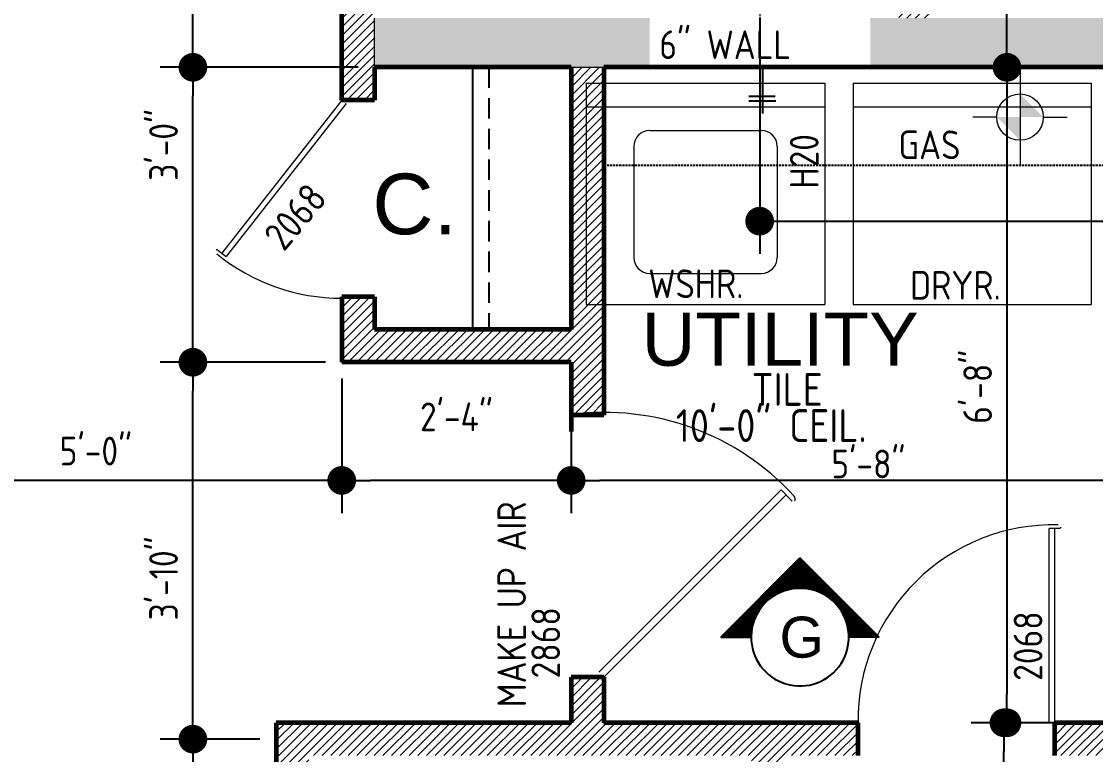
# Model space of a CAD drawing. Header units: inches. Extents: x 23 to 747, y 16 to 1065.
# Drawn here: x 305.5 to 436.6, y 483.5 to 573 of the extents above; entities that cross this region are included whole.
import ezdxf

# ---------------------------------------------------------------- set-up
doc = ezdxf.new("R2010")
doc.units = ezdxf.units.IN
doc.header["$MEASUREMENT"] = 0
for name, pattern in [('DASHED', [0.75, 0.5, -0.25]), ('HIDDEN', [0.375, 0.25, -0.125]), ('Solid', [0])]:
    doc.linetypes.add(name, pattern=pattern)
for name, color, linetype in [('CABS-FLOORPLAN', 4, 'Continuous'), ('TEXT', 7, 'Continuous'), ('WIN', 2, 'Continuous')]:
    doc.layers.add(name, color=color, linetype=linetype)
for name, color, linetype, lineweight in [('DIMS', 137, 'Continuous', 15), ('DOORS', 157, 'Continuous', 9), ('DOORTEXT', 253, 'Continuous', 20), ('ELECTRICAL WALLS', 65, 'Continuous', 9), ('HATCH', 123, 'Continuous', 0), ('ROOM LBLS', 253, 'Continuous', 30), ('TEXT LBLS', 81, 'Continuous', 18), ('WALLS', 7, 'Continuous', 60)]:
    doc.layers.add(name, color=color, linetype=linetype, lineweight=lineweight)
doc.styles.add('ARCH', font='ARCHITXT.SHX')
doc.styles.add('SWIS72', font='swissel.ttf', dxfattribs={"height": 4.5})
doc.styles.add('TEXT1', font='ARCHITXT.shx')
doc.dimstyles.new('ARCHITECTURAL', dxfattribs={"dimtxt": 3.5, "dimasz": 3.5, "dimexe": 4, "dimexo": 2, "dimgap": 1.5, "dimtad": 1, "dimdec": 1, "dimzin": 3, "dimdsep": 46, "dimlunit": 4, "dimtxsty": 'ARCH', "dimblk": 'DOT', "dimcen": 0.0625, "dimadec": 0, "dimazin": 0, "dimtfac": 1, "dimtdec": 1, "dimtix": 1, "dimtofl": 0, "dimtmove": 1, "dimatfit": 2, "dimldrblk": 'DOTSMALL', "dimfxl": 1, "dimtolj": 1, "dimtzin": 0, "dimarcsym": 0})
pattern_1 = [(45, (-86069.1114, 122857.2833), (-0.530330086, 0.530330086), [])]
pattern_2 = [(45, (-62995.1218, 120677.7017), (-0.530330086, 0.530330086), [])]
pattern_3 = [(45, (-62804.7364, 124108.1191), (-0.530330086, 0.530330086), [])]
pattern_4 = [(225, (35129.31419, -7974.3434), (0.07018988067, -0.07018988067), [])]

# ---------------------------------------------------------------- blocks, each defined once
blk = doc.blocks.new('_Dot')
at = {"layer": 'DIMS', "color": 0, "lineweight": -2}
blk.add_line((-0.5, 0), (-1, 0), dxfattribs=at)
at = {"layer": 'DIMS', "color": 0, "const_width": 0.5}
blk.add_lwpolyline([(-0.25, 0, 1), (0.25, 0, 1)], format="xyb", close=True, dxfattribs=at)
blk = doc.blocks.new('*D169')
at = {"layer": 'Defpoints', "color": 0, "linetype": 'Solid', "transparency": 16777216}
for p in [(372.57, 526.94), (440.57, 521.78), (372.57, 516.96)]:
    blk.add_point(p, dxfattribs=at)
at = {"layer": 'DIMS', "color": 0, "linetype": 'Solid', "lineweight": -2, "transparency": 16777216}
for p, q in [((372.57, 524.94), (372.57, 512.96)), ((440.57, 519.78), (440.57, 512.96)), ((437.07, 516.96), (376.07, 516.96))]:
    blk.add_line(p, q, dxfattribs=at)
at = {"layer": 'DIMS', "color": 0, "linetype": 'Solid', "lineweight": -2, "transparency": 16777216, "xscale": 3.5, "yscale": 3.5, "zscale": 3.5, "rotation": 180}
blk.add_blockref('_Dot', (372.57, 516.96), dxfattribs=at)
at = {"layer": 'DIMS', "color": 0, "linetype": 'Solid', "lineweight": -2, "transparency": 16777216, "xscale": 3.5, "yscale": 3.5, "zscale": 3.5}
blk.add_blockref('_Dot', (440.57, 516.96), dxfattribs=at)
at = {"layer": 'DIMS', "color": 0, "linetype": 'Solid', "transparency": 16777216, "insert": (408.84, 518.97), "char_height": 3.5, "attachment_point": 5, "style": 'ARCH'}
blk.add_mtext('\\A1;5\'-8"', dxfattribs=at)
blk = doc.blocks.new('_DotSmall')
at = {"layer": 'DIMS', "color": 0, "const_width": 0.5}
blk.add_lwpolyline([(-0.0625, 0, 1), (0.0625, 0, 1)], format="xyb", close=True, dxfattribs=at)
blk = doc.blocks.new('*D171')
at = {"layer": 'Defpoints', "color": 0, "linetype": 'Solid', "transparency": 16777216}
for p in [(344.57, 531.38), (372.57, 526.94), (344.57, 516.96)]:
    blk.add_point(p, dxfattribs=at)
at = {"layer": 'DIMS', "color": 0, "linetype": 'Solid', "lineweight": -2, "transparency": 16777216}
for p, q in [((344.57, 529.38), (344.57, 512.96)), ((372.57, 524.94), (372.57, 512.96)), ((369.07, 516.96), (348.07, 516.96))]:
    blk.add_line(p, q, dxfattribs=at)
at = {"layer": 'DIMS', "color": 0, "linetype": 'Solid', "lineweight": -2, "transparency": 16777216, "xscale": 3.5, "yscale": 3.5, "zscale": 3.5, "rotation": 180}
blk.add_blockref('_Dot', (344.57, 516.96), dxfattribs=at)
at = {"layer": 'DIMS', "color": 0, "linetype": 'Solid', "lineweight": -2, "transparency": 16777216, "xscale": 3.5, "yscale": 3.5, "zscale": 3.5}
blk.add_blockref('_Dot', (372.57, 516.96), dxfattribs=at)
at = {"layer": 'DIMS', "color": 0, "linetype": 'Solid', "transparency": 16777216, "insert": (358.57, 524.72), "char_height": 3.5, "attachment_point": 5, "style": 'ARCH'}
blk.add_mtext('\\A1;2\'-4"', dxfattribs=at)
blk = doc.blocks.new('*D172')
at = {"layer": 'Defpoints', "color": 0, "linetype": 'Solid', "transparency": 16777216}
for p in [(344.57, 531.03), (284.57, 521.97), (284.57, 516.96)]:
    blk.add_point(p, dxfattribs=at)
at = {"layer": 'DIMS', "color": 0, "linetype": 'Solid', "lineweight": -2, "transparency": 16777216}
for p, q in [((344.57, 529.03), (344.57, 512.96)), ((284.57, 519.97), (284.57, 512.96)), ((341.07, 516.96), (288.07, 516.96))]:
    blk.add_line(p, q, dxfattribs=at)
at = {"layer": 'DIMS', "color": 0, "linetype": 'Solid', "lineweight": -2, "transparency": 16777216, "xscale": 3.5, "yscale": 3.5, "zscale": 3.5, "rotation": 180}
blk.add_blockref('_Dot', (284.57, 516.96), dxfattribs=at)
at = {"layer": 'DIMS', "color": 0, "linetype": 'Solid', "lineweight": -2, "transparency": 16777216, "xscale": 3.5, "yscale": 3.5, "zscale": 3.5}
blk.add_blockref('_Dot', (344.57, 516.96), dxfattribs=at)
at = {"layer": 'DIMS', "color": 0, "linetype": 'Solid', "transparency": 16777216, "insert": (314.57, 520.54), "char_height": 3.5, "attachment_point": 5, "style": 'ARCH'}
blk.add_mtext('\\A1;5\'-0"', dxfattribs=at)
blk = doc.blocks.new('*D243')
at = {"layer": 'Defpoints', "color": 0, "linetype": 'Solid', "transparency": 16777216}
for p in [(326.41, 485.38), (336.57, 485.38), (340.57, 441.38)]:
    blk.add_point(p, dxfattribs=at)
at = {"layer": 'DIMS', "color": 0, "linetype": 'Solid', "lineweight": -2, "transparency": 16777216}
for p, q in [((334.57, 485.38), (322.41, 485.38)), ((326.41, 444.88), (326.41, 481.88)), ((338.57, 441.38), (322.41, 441.38))]:
    blk.add_line(p, q, dxfattribs=at)
at = {"layer": 'DIMS', "color": 0, "linetype": 'Solid', "lineweight": -2, "transparency": 16777216, "xscale": 3.5, "yscale": 3.5, "zscale": 3.5}
for p, rotation in [((326.41, 485.38), 90), ((326.41, 441.38), 270)]:
    blk.add_blockref('_Dot', p, dxfattribs=dict(at, rotation=rotation))
at = {"layer": 'DIMS', "color": 0, "linetype": 'Solid', "transparency": 16777216, "insert": (322.06, 462.79), "char_height": 3.5, "attachment_point": 5, "rotation": 90, "style": 'ARCH'}
blk.add_mtext('\\A1;3\'-8"', dxfattribs=at)
blk = doc.blocks.new('*D244')
at = {"layer": 'Defpoints', "color": 0, "linetype": 'Solid', "transparency": 16777216}
for p in [(326.41, 531.38), (344.57, 531.38), (336.57, 485.38)]:
    blk.add_point(p, dxfattribs=at)
at = {"layer": 'DIMS', "color": 0, "linetype": 'Solid', "lineweight": -2, "transparency": 16777216}
for p, q in [((342.57, 531.38), (322.41, 531.38)), ((326.41, 488.88), (326.41, 527.88)), ((334.57, 485.38), (322.41, 485.38))]:
    blk.add_line(p, q, dxfattribs=at)
at = {"layer": 'DIMS', "color": 0, "linetype": 'Solid', "lineweight": -2, "transparency": 16777216, "xscale": 3.5, "yscale": 3.5, "zscale": 3.5}
for p, rotation in [((326.41, 531.38), 90), ((326.41, 485.38), 270)]:
    blk.add_blockref('_Dot', p, dxfattribs=dict(at, rotation=rotation))
at = {"layer": 'DIMS', "color": 0, "linetype": 'Solid', "transparency": 16777216, "insert": (322.83, 505), "char_height": 3.5, "attachment_point": 5, "rotation": 90, "style": 'ARCH'}
blk.add_mtext('\\A1;3\'-10"', dxfattribs=at)
blk = doc.blocks.new('*D245')
at = {"layer": 'Defpoints', "color": 0, "linetype": 'Solid', "transparency": 16777216}
for p in [(326.41, 567.38), (348.57, 567.38), (344.57, 531.38)]:
    blk.add_point(p, dxfattribs=at)
at = {"layer": 'DIMS', "color": 0, "linetype": 'Solid', "lineweight": -2, "transparency": 16777216}
for p, q in [((346.57, 567.38), (322.41, 567.38)), ((326.41, 534.88), (326.41, 563.88)), ((342.57, 531.38), (322.41, 531.38))]:
    blk.add_line(p, q, dxfattribs=at)
at = {"layer": 'DIMS', "color": 0, "linetype": 'Solid', "lineweight": -2, "transparency": 16777216, "xscale": 3.5, "yscale": 3.5, "zscale": 3.5}
for p, rotation in [((326.41, 567.38), 90), ((326.41, 531.38), 270)]:
    blk.add_blockref('_Dot', p, dxfattribs=dict(at, rotation=rotation))
at = {"layer": 'DIMS', "color": 0, "linetype": 'Solid', "transparency": 16777216, "insert": (322.83, 557.91), "char_height": 3.5, "attachment_point": 5, "rotation": 90, "style": 'ARCH'}
blk.add_mtext('\\A1;3\'-0"', dxfattribs=at)
blk = doc.blocks.new('*D246')
at = {"layer": 'Defpoints', "color": 0, "linetype": 'Solid', "transparency": 16777216}
for p in [(326.41, 645.38), (344.57, 645.38), (344.57, 567.38)]:
    blk.add_point(p, dxfattribs=at)
at = {"layer": 'DIMS', "color": 0, "linetype": 'Solid', "lineweight": -2, "transparency": 16777216}
for p, q in [((342.57, 645.38), (322.41, 645.38)), ((326.41, 570.88), (326.41, 641.88)), ((342.57, 567.38), (322.41, 567.38))]:
    blk.add_line(p, q, dxfattribs=at)
at = {"layer": 'DIMS', "color": 0, "linetype": 'Solid', "lineweight": -2, "transparency": 16777216, "xscale": 3.5, "yscale": 3.5, "zscale": 3.5}
for p, rotation in [((326.41, 645.38), 90), ((326.41, 567.38), 270)]:
    blk.add_blockref('_Dot', p, dxfattribs=dict(at, rotation=rotation))
at = {"layer": 'DIMS', "color": 0, "linetype": 'Solid', "transparency": 16777216, "insert": (322.83, 610.38), "char_height": 3.5, "attachment_point": 5, "rotation": 90, "style": 'ARCH'}
blk.add_mtext('\\A1;6\'-6"', dxfattribs=at)
blk = doc.blocks.new('*D250')
at = {"layer": 'Defpoints', "color": 0, "linetype": 'Solid', "transparency": 16777216}
for p in [(432.71, 567.38), (425.75, 487.38), (436.53, 487.38)]:
    blk.add_point(p, dxfattribs=at)
at = {"layer": 'DIMS', "color": 0, "linetype": 'Solid', "lineweight": -2, "transparency": 16777216}
for p, q in [((430.71, 567.38), (421.75, 567.38)), ((425.75, 563.88), (425.75, 490.88)), ((434.53, 487.38), (421.75, 487.38))]:
    blk.add_line(p, q, dxfattribs=at)
at = {"layer": 'DIMS', "color": 0, "linetype": 'Solid', "lineweight": -2, "transparency": 16777216, "xscale": 3.5, "yscale": 3.5, "zscale": 3.5}
for p, rotation in [((425.75, 567.38), 90), ((425.75, 487.38), 270)]:
    blk.add_blockref('_Dot', p, dxfattribs=dict(at, rotation=rotation))
at = {"layer": 'DIMS', "color": 0, "linetype": 'Solid', "transparency": 16777216, "insert": (422.17, 528.39), "char_height": 3.5, "attachment_point": 5, "rotation": 90, "style": 'ARCH'}
blk.add_mtext('\\A1;6\'-8"', dxfattribs=at)
blk = doc.blocks.new('*D252')
at = {"layer": 'Defpoints', "color": 0, "linetype": 'Solid', "transparency": 16777216}
for p in [(419.45, 631.38), (425.75, 631.38), (432.71, 567.38)]:
    blk.add_point(p, dxfattribs=at)
at = {"layer": 'DIMS', "color": 0, "linetype": 'Solid', "lineweight": -2, "transparency": 16777216}
for p, q in [((421.45, 631.38), (429.75, 631.38)), ((425.75, 570.88), (425.75, 627.88)), ((430.71, 567.38), (421.75, 567.38))]:
    blk.add_line(p, q, dxfattribs=at)
at = {"layer": 'DIMS', "color": 0, "linetype": 'Solid', "lineweight": -2, "transparency": 16777216, "xscale": 3.5, "yscale": 3.5, "zscale": 3.5}
for p, rotation in [((425.75, 631.38), 90), ((425.75, 567.38), 270)]:
    blk.add_blockref('_Dot', p, dxfattribs=dict(at, rotation=rotation))
at = {"layer": 'DIMS', "color": 0, "linetype": 'Solid', "transparency": 16777216, "insert": (422.17, 621.05), "char_height": 3.5, "attachment_point": 5, "rotation": 90, "style": 'ARCH'}
blk.add_mtext('\\A1;5\'-4"', dxfattribs=at)
blk = doc.blocks.new('*D253')
at = {"layer": 'Defpoints', "color": 0, "linetype": 'Solid', "transparency": 16777216}
for p in [(425.38, 487.38), (436.53, 487.38), (439.51, 441.38)]:
    blk.add_point(p, dxfattribs=at)
at = {"layer": 'DIMS', "color": 0, "linetype": 'Solid', "lineweight": -2, "transparency": 16777216}
for p, q in [((434.53, 487.38), (421.38, 487.38)), ((425.38, 444.88), (425.38, 483.88)), ((437.51, 441.38), (421.38, 441.38))]:
    blk.add_line(p, q, dxfattribs=at)
at = {"layer": 'DIMS', "color": 0, "linetype": 'Solid', "lineweight": -2, "transparency": 16777216, "xscale": 3.5, "yscale": 3.5, "zscale": 3.5}
for p, rotation in [((425.38, 487.38), 90), ((425.38, 441.38), 270)]:
    blk.add_blockref('_Dot', p, dxfattribs=dict(at, rotation=rotation))
at = {"layer": 'DIMS', "color": 0, "linetype": 'Solid', "transparency": 16777216, "insert": (422.17, 474.37), "char_height": 3.5, "attachment_point": 5, "rotation": 90, "style": 'ARCH'}
blk.add_mtext('\\A1;3\'-10"', dxfattribs=at)
blk = doc.blocks.new('*D275')
at = {"layer": 'Defpoints', "color": 0, "linetype": 'Solid', "transparency": 16777216}
for p in [(562.57, 580.83), (395.57, 575.38), (562.57, 548.6)]:
    blk.add_point(p, dxfattribs=at)
at = {"layer": 'DIMS', "color": 0, "linetype": 'Solid', "lineweight": -2, "transparency": 16777216}
for p, q in [((562.57, 578.83), (562.57, 544.6)), ((395.57, 573.38), (395.57, 544.6)), ((399.07, 548.6), (559.07, 548.6))]:
    blk.add_line(p, q, dxfattribs=at)
at = {"layer": 'DIMS', "color": 0, "linetype": 'Solid', "lineweight": -2, "transparency": 16777216, "xscale": 3.5, "yscale": 3.5, "zscale": 3.5, "rotation": 180}
blk.add_blockref('_Dot', (395.57, 548.6), dxfattribs=at)
at = {"layer": 'DIMS', "color": 0, "linetype": 'Solid', "lineweight": -2, "transparency": 16777216, "xscale": 3.5, "yscale": 3.5, "zscale": 3.5}
blk.add_blockref('_Dot', (562.57, 548.6), dxfattribs=at)
at = {"layer": 'DIMS', "color": 0, "linetype": 'Solid', "transparency": 16777216, "insert": (502.29, 552.19), "char_height": 3.5, "attachment_point": 5, "style": 'ARCH'}
blk.add_mtext('\\A1;13\'-11" TO CL. TO W.C.', dxfattribs=at)
blk = doc.blocks.new('*D498')
at = {"layer": 'Defpoints', "color": 0, "linetype": 'Solid', "transparency": 16777216}
for p in [(372.57, 526.94), (440.57, 521.78), (372.57, 516.96)]:
    blk.add_point(p, dxfattribs=at)
at = {"layer": 'DIMS', "color": 0, "linetype": 'Solid', "lineweight": -2, "transparency": 16777216}
for p, q in [((372.57, 524.94), (372.57, 512.96)), ((440.57, 519.78), (440.57, 512.96)), ((437.07, 516.96), (376.07, 516.96))]:
    blk.add_line(p, q, dxfattribs=at)
at = {"layer": 'DIMS', "color": 0, "linetype": 'Solid', "lineweight": -2, "transparency": 16777216, "xscale": 3.5, "yscale": 3.5, "zscale": 3.5, "rotation": 180}
blk.add_blockref('_Dot', (372.57, 516.96), dxfattribs=at)
at = {"layer": 'DIMS', "color": 0, "linetype": 'Solid', "lineweight": -2, "transparency": 16777216, "xscale": 3.5, "yscale": 3.5, "zscale": 3.5}
blk.add_blockref('_Dot', (440.57, 516.96), dxfattribs=at)
at = {"layer": 'DIMS', "color": 0, "linetype": 'Solid', "transparency": 16777216, "insert": (408.84, 518.97), "char_height": 3.5, "attachment_point": 5, "style": 'ARCH'}
blk.add_mtext('\\A1;5\'-8"', dxfattribs=at)
blk = doc.blocks.new('*D500')
at = {"layer": 'Defpoints', "color": 0, "linetype": 'Solid', "transparency": 16777216}
for p in [(344.57, 531.38), (372.57, 526.94), (344.57, 516.96)]:
    blk.add_point(p, dxfattribs=at)
at = {"layer": 'DIMS', "color": 0, "linetype": 'Solid', "lineweight": -2, "transparency": 16777216}
for p, q in [((344.57, 529.38), (344.57, 512.96)), ((372.57, 524.94), (372.57, 512.96)), ((369.07, 516.96), (348.07, 516.96))]:
    blk.add_line(p, q, dxfattribs=at)
at = {"layer": 'DIMS', "color": 0, "linetype": 'Solid', "lineweight": -2, "transparency": 16777216, "xscale": 3.5, "yscale": 3.5, "zscale": 3.5, "rotation": 180}
blk.add_blockref('_Dot', (344.57, 516.96), dxfattribs=at)
at = {"layer": 'DIMS', "color": 0, "linetype": 'Solid', "lineweight": -2, "transparency": 16777216, "xscale": 3.5, "yscale": 3.5, "zscale": 3.5}
blk.add_blockref('_Dot', (372.57, 516.96), dxfattribs=at)
at = {"layer": 'DIMS', "color": 0, "linetype": 'Solid', "transparency": 16777216, "insert": (358.57, 524.72), "char_height": 3.5, "attachment_point": 5, "style": 'ARCH'}
blk.add_mtext('\\A1;2\'-4"', dxfattribs=at)
blk = doc.blocks.new('*D501')
at = {"layer": 'Defpoints', "color": 0, "linetype": 'Solid', "transparency": 16777216}
for p in [(344.57, 531.03), (284.57, 521.97), (284.57, 516.96)]:
    blk.add_point(p, dxfattribs=at)
at = {"layer": 'DIMS', "color": 0, "linetype": 'Solid', "lineweight": -2, "transparency": 16777216}
for p, q in [((344.57, 529.03), (344.57, 512.96)), ((284.57, 519.97), (284.57, 512.96)), ((341.07, 516.96), (288.07, 516.96))]:
    blk.add_line(p, q, dxfattribs=at)
at = {"layer": 'DIMS', "color": 0, "linetype": 'Solid', "lineweight": -2, "transparency": 16777216, "xscale": 3.5, "yscale": 3.5, "zscale": 3.5, "rotation": 180}
blk.add_blockref('_Dot', (284.57, 516.96), dxfattribs=at)
at = {"layer": 'DIMS', "color": 0, "linetype": 'Solid', "lineweight": -2, "transparency": 16777216, "xscale": 3.5, "yscale": 3.5, "zscale": 3.5}
blk.add_blockref('_Dot', (344.57, 516.96), dxfattribs=at)
at = {"layer": 'DIMS', "color": 0, "linetype": 'Solid', "transparency": 16777216, "insert": (314.57, 520.54), "char_height": 3.5, "attachment_point": 5, "style": 'ARCH'}
blk.add_mtext('\\A1;5\'-0"', dxfattribs=at)
blk = doc.blocks.new('*D572')
at = {"layer": 'Defpoints', "color": 0, "linetype": 'Solid', "transparency": 16777216}
for p in [(326.41, 485.38), (336.57, 485.38), (340.57, 441.38)]:
    blk.add_point(p, dxfattribs=at)
at = {"layer": 'DIMS', "color": 0, "linetype": 'Solid', "lineweight": -2, "transparency": 16777216}
for p, q in [((334.57, 485.38), (322.41, 485.38)), ((326.41, 444.88), (326.41, 481.88)), ((338.57, 441.38), (322.41, 441.38))]:
    blk.add_line(p, q, dxfattribs=at)
at = {"layer": 'DIMS', "color": 0, "linetype": 'Solid', "lineweight": -2, "transparency": 16777216, "xscale": 3.5, "yscale": 3.5, "zscale": 3.5}
for p, rotation in [((326.41, 485.38), 90), ((326.41, 441.38), 270)]:
    blk.add_blockref('_Dot', p, dxfattribs=dict(at, rotation=rotation))
at = {"layer": 'DIMS', "color": 0, "linetype": 'Solid', "transparency": 16777216, "insert": (322.06, 462.79), "char_height": 3.5, "attachment_point": 5, "rotation": 90, "style": 'ARCH'}
blk.add_mtext('\\A1;3\'-8"', dxfattribs=at)
blk = doc.blocks.new('*D573')
at = {"layer": 'Defpoints', "color": 0, "linetype": 'Solid', "transparency": 16777216}
for p in [(326.41, 531.38), (344.57, 531.38), (336.57, 485.38)]:
    blk.add_point(p, dxfattribs=at)
at = {"layer": 'DIMS', "color": 0, "linetype": 'Solid', "lineweight": -2, "transparency": 16777216}
for p, q in [((342.57, 531.38), (322.41, 531.38)), ((326.41, 488.88), (326.41, 527.88)), ((334.57, 485.38), (322.41, 485.38))]:
    blk.add_line(p, q, dxfattribs=at)
at = {"layer": 'DIMS', "color": 0, "linetype": 'Solid', "lineweight": -2, "transparency": 16777216, "xscale": 3.5, "yscale": 3.5, "zscale": 3.5}
for p, rotation in [((326.41, 531.38), 90), ((326.41, 485.38), 270)]:
    blk.add_blockref('_Dot', p, dxfattribs=dict(at, rotation=rotation))
at = {"layer": 'DIMS', "color": 0, "linetype": 'Solid', "transparency": 16777216, "insert": (322.83, 505), "char_height": 3.5, "attachment_point": 5, "rotation": 90, "style": 'ARCH'}
blk.add_mtext('\\A1;3\'-10"', dxfattribs=at)
blk = doc.blocks.new('*D574')
at = {"layer": 'Defpoints', "color": 0, "linetype": 'Solid', "transparency": 16777216}
for p in [(326.41, 567.38), (348.57, 567.38), (344.57, 531.38)]:
    blk.add_point(p, dxfattribs=at)
at = {"layer": 'DIMS', "color": 0, "linetype": 'Solid', "lineweight": -2, "transparency": 16777216}
for p, q in [((346.57, 567.38), (322.41, 567.38)), ((326.41, 534.88), (326.41, 563.88)), ((342.57, 531.38), (322.41, 531.38))]:
    blk.add_line(p, q, dxfattribs=at)
at = {"layer": 'DIMS', "color": 0, "linetype": 'Solid', "lineweight": -2, "transparency": 16777216, "xscale": 3.5, "yscale": 3.5, "zscale": 3.5}
for p, rotation in [((326.41, 567.38), 90), ((326.41, 531.38), 270)]:
    blk.add_blockref('_Dot', p, dxfattribs=dict(at, rotation=rotation))
at = {"layer": 'DIMS', "color": 0, "linetype": 'Solid', "transparency": 16777216, "insert": (322.83, 557.91), "char_height": 3.5, "attachment_point": 5, "rotation": 90, "style": 'ARCH'}
blk.add_mtext('\\A1;3\'-0"', dxfattribs=at)
blk = doc.blocks.new('*D575')
at = {"layer": 'Defpoints', "color": 0, "linetype": 'Solid', "transparency": 16777216}
for p in [(326.41, 645.38), (344.57, 645.38), (344.57, 567.38)]:
    blk.add_point(p, dxfattribs=at)
at = {"layer": 'DIMS', "color": 0, "linetype": 'Solid', "lineweight": -2, "transparency": 16777216}
for p, q in [((342.57, 645.38), (322.41, 645.38)), ((326.41, 570.88), (326.41, 641.88)), ((342.57, 567.38), (322.41, 567.38))]:
    blk.add_line(p, q, dxfattribs=at)
at = {"layer": 'DIMS', "color": 0, "linetype": 'Solid', "lineweight": -2, "transparency": 16777216, "xscale": 3.5, "yscale": 3.5, "zscale": 3.5}
for p, rotation in [((326.41, 645.38), 90), ((326.41, 567.38), 270)]:
    blk.add_blockref('_Dot', p, dxfattribs=dict(at, rotation=rotation))
at = {"layer": 'DIMS', "color": 0, "linetype": 'Solid', "transparency": 16777216, "insert": (322.83, 610.38), "char_height": 3.5, "attachment_point": 5, "rotation": 90, "style": 'ARCH'}
blk.add_mtext('\\A1;6\'-6"', dxfattribs=at)
blk = doc.blocks.new('*D579')
at = {"layer": 'Defpoints', "color": 0, "linetype": 'Solid', "transparency": 16777216}
for p in [(432.71, 567.38), (425.75, 487.38), (436.53, 487.38)]:
    blk.add_point(p, dxfattribs=at)
at = {"layer": 'DIMS', "color": 0, "linetype": 'Solid', "lineweight": -2, "transparency": 16777216}
for p, q in [((430.71, 567.38), (421.75, 567.38)), ((425.75, 563.88), (425.75, 490.88)), ((434.53, 487.38), (421.75, 487.38))]:
    blk.add_line(p, q, dxfattribs=at)
at = {"layer": 'DIMS', "color": 0, "linetype": 'Solid', "lineweight": -2, "transparency": 16777216, "xscale": 3.5, "yscale": 3.5, "zscale": 3.5}
for p, rotation in [((425.75, 567.38), 90), ((425.75, 487.38), 270)]:
    blk.add_blockref('_Dot', p, dxfattribs=dict(at, rotation=rotation))
at = {"layer": 'DIMS', "color": 0, "linetype": 'Solid', "transparency": 16777216, "insert": (422.17, 528.39), "char_height": 3.5, "attachment_point": 5, "rotation": 90, "style": 'ARCH'}
blk.add_mtext('\\A1;6\'-8"', dxfattribs=at)
blk = doc.blocks.new('*D581')
at = {"layer": 'Defpoints', "color": 0, "linetype": 'Solid', "transparency": 16777216}
for p in [(419.45, 631.38), (425.75, 631.38), (432.71, 567.38)]:
    blk.add_point(p, dxfattribs=at)
at = {"layer": 'DIMS', "color": 0, "linetype": 'Solid', "lineweight": -2, "transparency": 16777216}
for p, q in [((421.45, 631.38), (429.75, 631.38)), ((425.75, 570.88), (425.75, 627.88)), ((430.71, 567.38), (421.75, 567.38))]:
    blk.add_line(p, q, dxfattribs=at)
at = {"layer": 'DIMS', "color": 0, "linetype": 'Solid', "lineweight": -2, "transparency": 16777216, "xscale": 3.5, "yscale": 3.5, "zscale": 3.5}
for p, rotation in [((425.75, 631.38), 90), ((425.75, 567.38), 270)]:
    blk.add_blockref('_Dot', p, dxfattribs=dict(at, rotation=rotation))
at = {"layer": 'DIMS', "color": 0, "linetype": 'Solid', "transparency": 16777216, "insert": (422.17, 621.05), "char_height": 3.5, "attachment_point": 5, "rotation": 90, "style": 'ARCH'}
blk.add_mtext('\\A1;5\'-4"', dxfattribs=at)
blk = doc.blocks.new('*D582')
at = {"layer": 'Defpoints', "color": 0, "linetype": 'Solid', "transparency": 16777216}
for p in [(425.38, 487.38), (436.53, 487.38), (439.51, 441.38)]:
    blk.add_point(p, dxfattribs=at)
at = {"layer": 'DIMS', "color": 0, "linetype": 'Solid', "lineweight": -2, "transparency": 16777216}
for p, q in [((434.53, 487.38), (421.38, 487.38)), ((425.38, 444.88), (425.38, 483.88)), ((437.51, 441.38), (421.38, 441.38))]:
    blk.add_line(p, q, dxfattribs=at)
at = {"layer": 'DIMS', "color": 0, "linetype": 'Solid', "lineweight": -2, "transparency": 16777216, "xscale": 3.5, "yscale": 3.5, "zscale": 3.5}
for p, rotation in [((425.38, 487.38), 90), ((425.38, 441.38), 270)]:
    blk.add_blockref('_Dot', p, dxfattribs=dict(at, rotation=rotation))
at = {"layer": 'DIMS', "color": 0, "linetype": 'Solid', "transparency": 16777216, "insert": (422.17, 474.37), "char_height": 3.5, "attachment_point": 5, "rotation": 90, "style": 'ARCH'}
blk.add_mtext('\\A1;3\'-10"', dxfattribs=at)
blk = doc.blocks.new('*D604')
at = {"layer": 'Defpoints', "color": 0, "linetype": 'Solid', "transparency": 16777216}
for p in [(562.57, 580.83), (395.57, 575.38), (562.57, 548.6)]:
    blk.add_point(p, dxfattribs=at)
at = {"layer": 'DIMS', "color": 0, "linetype": 'Solid', "lineweight": -2, "transparency": 16777216}
for p, q in [((562.57, 578.83), (562.57, 544.6)), ((395.57, 573.38), (395.57, 544.6)), ((399.07, 548.6), (559.07, 548.6))]:
    blk.add_line(p, q, dxfattribs=at)
at = {"layer": 'DIMS', "color": 0, "linetype": 'Solid', "lineweight": -2, "transparency": 16777216, "xscale": 3.5, "yscale": 3.5, "zscale": 3.5, "rotation": 180}
blk.add_blockref('_Dot', (395.57, 548.6), dxfattribs=at)
at = {"layer": 'DIMS', "color": 0, "linetype": 'Solid', "lineweight": -2, "transparency": 16777216, "xscale": 3.5, "yscale": 3.5, "zscale": 3.5}
blk.add_blockref('_Dot', (562.57, 548.6), dxfattribs=at)
at = {"layer": 'DIMS', "color": 0, "linetype": 'Solid', "transparency": 16777216, "insert": (502.29, 552.19), "char_height": 3.5, "attachment_point": 5, "style": 'ARCH'}
blk.add_mtext('\\A1;13\'-11" TO CL. TO W.C.', dxfattribs=at)

msp = doc.modelspace()

# ---------------------------------------------------------------- hatches: boundary and pattern name
at = {"layer": 'HATCH', "linetype": 'Solid'}
h = msp.add_hatch(dxfattribs=at)
h.set_pattern_fill('ANSI31', color=256, scale=6, style=0)
h.set_pattern_definition(pattern_1)
h.paths.add_polyline_path([(416.57, 641.38), (416.57, 635.38), (432.5, 635.38), (432.5, 641.38)], flags=16)
h.paths.add_polyline_path([(348.57, 573.38), (348.57, 567.38), (348.57, 563.38), (344.57, 563.38), (344.57, 610.77), (348.57, 610.77)])
h.paths.add_polyline_path([(432.57, 641.38), (412.57, 641.38), (412.57, 573.38), (416.57, 573.38), (416.57, 631.38), (436.57, 631.38), (436.57, 713.38), (426.77, 713.38), (426.77, 709.38), (432.57, 709.38)])
h.paths.add_polyline_path([(348.57, 641.38), (344.57, 641.38), (344.57, 634.77), (348.57, 634.77)])
h = msp.add_hatch(dxfattribs=at)
h.set_pattern_fill('ANSI31', color=256, scale=6, style=0)
h.set_pattern_definition(pattern_1)
h.paths.add_polyline_path([(416.57, 641.38), (416.57, 635.38), (432.5, 635.38), (432.5, 641.38)], flags=16)
h.paths.add_polyline_path([(348.57, 573.38), (348.57, 567.38), (348.57, 563.38), (344.57, 563.38), (344.57, 610.77), (348.57, 610.77)])
h.paths.add_polyline_path([(432.57, 641.38), (412.57, 641.38), (412.57, 573.38), (416.57, 573.38), (416.57, 631.38), (436.57, 631.38), (436.57, 713.38), (426.77, 713.38), (426.77, 709.38), (432.57, 709.38)])
h.paths.add_polyline_path([(348.57, 641.38), (344.57, 641.38), (344.57, 634.77), (348.57, 634.77)])
at = {"layer": 'HATCH'}
h = msp.add_hatch(color=9, dxfattribs=at)
h.dxf.hatch_style = 1
h.set_gradient(color1=(199, 200, 202), color2=(147, 149, 152), name='INVCYLINDER')
h.paths.add_polyline_path([(220.96, 614.77), (220.96, 614.91), (220.6, 614.91), (220.6, 614.77)])
h.paths.add_polyline_path([(348.57, 573.38), (412.57, 573.38), (416.57, 573.38), (440.57, 573.38), (440.57, 567.38), (376.57, 567.38), (372.57, 567.38), (348.57, 567.38)])
h.paths.add_polyline_path([(409.08, 567.38), (382.13, 567.38), (382.13, 573.38), (409.08, 573.38)], flags=17)
h.paths.add_polyline_path([(282.57, 575.88), (288.57, 575.88), (288.57, 547.38), (282.57, 547.38)])
h.paths.add_polyline_path([(288.57, 604.86), (282.57, 604.86), (282.57, 613.38), (282.57, 617.38), (282.57, 645.38), (288.57, 645.38)])
h = msp.add_hatch(color=9, dxfattribs=at)
h.dxf.hatch_style = 1
h.set_gradient(color1=(199, 200, 202), color2=(147, 149, 152), name='INVCYLINDER')
h.paths.add_polyline_path([(220.96, 614.77), (220.96, 614.91), (220.6, 614.91), (220.6, 614.77)])
h.paths.add_polyline_path([(348.57, 573.38), (412.57, 573.38), (416.57, 573.38), (440.57, 573.38), (440.57, 567.38), (376.57, 567.38), (372.57, 567.38), (348.57, 567.38)])
h.paths.add_polyline_path([(409.08, 567.38), (382.13, 567.38), (382.13, 573.38), (409.08, 573.38)], flags=17)
h.paths.add_polyline_path([(282.57, 575.88), (288.57, 575.88), (288.57, 547.38), (282.57, 547.38)])
h.paths.add_polyline_path([(288.57, 604.86), (282.57, 604.86), (282.57, 613.38), (282.57, 617.38), (282.57, 645.38), (288.57, 645.38)])
at = {"layer": 'HATCH', "linetype": 'Solid'}
h = msp.add_hatch(dxfattribs=at)
h.set_pattern_fill('ANSI31', color=256, scale=6, style=0)
h.set_pattern_definition(pattern_3)
h.paths.add_polyline_path([(472.57, 573.38), (440.57, 573.38), (440.57, 567.38), (440.57, 487.38), (431.57, 487.38), (431.57, 483.38), (440.57, 483.38), (440.57, 447.38), (444.57, 447.38), (444.57, 561.38), (479.57, 561.38), (479.57, 565.38), (472.57, 565.38)])
h.paths.add_polyline_path([(444.57, 569.38), (468.57, 569.38), (468.57, 565.38), (444.57, 565.38)], flags=16)
h = msp.add_hatch(dxfattribs=at)
h.set_pattern_fill('ANSI31', color=256, scale=6, style=0)
h.set_pattern_definition(pattern_3)
h.paths.add_polyline_path([(472.57, 573.38), (440.57, 573.38), (440.57, 567.38), (440.57, 487.38), (431.57, 487.38), (431.57, 483.38), (440.57, 483.38), (440.57, 447.38), (444.57, 447.38), (444.57, 561.38), (479.57, 561.38), (479.57, 565.38), (472.57, 565.38)])
h.paths.add_polyline_path([(444.57, 569.38), (468.57, 569.38), (468.57, 565.38), (444.57, 565.38)], flags=16)
h = msp.add_hatch(dxfattribs=at)
h.set_pattern_fill('ANSI31', color=256, scale=6, style=0)
h.set_pattern_definition(pattern_2)
h.paths.add_polyline_path([(372.57, 567.38), (376.57, 567.38), (376.57, 524.94), (372.57, 524.94), (372.57, 531.38), (344.57, 531.38), (344.57, 539.38), (348.57, 539.38), (348.57, 535.38), (372.57, 535.38)])
h = msp.add_hatch(dxfattribs=at)
h.set_pattern_fill('ANSI31', color=256, scale=6, style=0)
h.set_pattern_definition(pattern_2)
h.paths.add_polyline_path([(372.57, 567.38), (376.57, 567.38), (376.57, 524.94), (372.57, 524.94), (372.57, 531.38), (344.57, 531.38), (344.57, 539.38), (348.57, 539.38), (348.57, 535.38), (372.57, 535.38)])
h = msp.add_hatch(dxfattribs=at)
h.set_pattern_fill('ANSI31', color=256, scale=6, style=0)
h.set_pattern_definition(pattern_3)
h.paths.add_polyline_path([(407.57, 487.38), (376.57, 487.38), (376.57, 492.94), (372.57, 492.94), (372.57, 487.38), (336.57, 487.38), (336.57, 447.38), (340.57, 447.38), (340.57, 483.38), (394.57, 483.38), (394.57, 447.38), (398.57, 447.38), (398.57, 483.38), (407.57, 483.38)])
h = msp.add_hatch(dxfattribs=at)
h.set_pattern_fill('ANSI31', color=256, scale=6, style=0)
h.set_pattern_definition(pattern_3)
h.paths.add_polyline_path([(407.57, 487.38), (376.57, 487.38), (376.57, 492.94), (372.57, 492.94), (372.57, 487.38), (336.57, 487.38), (336.57, 447.38), (340.57, 447.38), (340.57, 483.38), (394.57, 483.38), (394.57, 447.38), (398.57, 447.38), (398.57, 483.38), (407.57, 483.38)])
at = {"layer": 'TEXT'}
h = msp.add_hatch(dxfattribs=at)
h.set_pattern_fill('ANSI31', color=256, scale=0.794108, angle=180, style=0)
h.set_pattern_definition(pattern_4)
h.paths.add_polyline_path([(400.49, 507.49), (390.83, 497.83), (394.53, 497.83, -0.781311), (405.75, 500.63, -0.122769), (406.45, 497.83), (410.14, 497.83)])
h = msp.add_hatch(dxfattribs=at)
h.set_pattern_fill('ANSI31', color=256, scale=0.794108, angle=180, style=0)
h.set_pattern_definition(pattern_4)
h.paths.add_polyline_path([(400.49, 507.49), (390.83, 497.83), (394.53, 497.83, -0.781311), (405.75, 500.63, -0.122769), (406.45, 497.83), (410.14, 497.83)])

# ---------------------------------------------------------------- linework, layer by layer
at = {"layer": 'CABS-FLOORPLAN', "color": 4}
msp.add_line((360.53, 567.38), (360.53, 535.38), dxfattribs=at)
msp.add_line((360.53, 567.38), (360.53, 535.38), dxfattribs=at)
at = {"layer": 'CABS-FLOORPLAN', "color": 4, "linetype": 'HIDDEN', "ltscale": 10}
msp.add_line((362.53, 567.38), (362.53, 535.38), dxfattribs=at)
msp.add_line((362.53, 567.38), (362.53, 535.38), dxfattribs=at)
at = {"layer": 'CABS-FLOORPLAN', "color": 4, "linetype": 'HIDDEN'}
msp.add_line((440.57, 555.38), (376.32, 555.38), dxfattribs=at)
msp.add_line((440.57, 555.38), (376.32, 555.38), dxfattribs=at)
at = {"layer": 'DIMS', "linetype": 'DASHED', "ltscale": 0.6}
msp.add_line((395.57, 597.38), (395.57, 550.69), dxfattribs=at)
msp.add_line((395.57, 597.38), (395.57, 550.69), dxfattribs=at)
at = {"layer": 'DOORS'}
for p, q in [((344.57, 563.38), (329.94, 544.7)), ((344.57, 563.38), (329.94, 544.7)), ((345.1, 562.96), (330.47, 544.29)), ((345.1, 562.96), (330.47, 544.29)), ((329.46, 545.08), (330.47, 544.29)), ((329.46, 545.08), (330.47, 544.29)), ((375.95, 493.56), (398.19, 515.8)), ((375.95, 493.56), (398.19, 515.8)), ((376.57, 492.94), (398.81, 515.18)), ((376.57, 492.94), (398.81, 515.18)), ((399.55, 514.44), (398.19, 515.8)), ((399.55, 514.44), (398.19, 515.8)), ((430.9, 487.38), (430.9, 511.1)), ((432.19, 511.1), (430.9, 511.1)), ((430.9, 487.38), (430.9, 511.1)), ((432.19, 511.1), (430.9, 511.1)), ((431.57, 487.38), (431.57, 511.1)), ((431.57, 487.38), (431.57, 511.1))]:
    msp.add_line(p, q, dxfattribs=at)
for centre, radius, start, end in [((329.38, 544.98), 0.134, 51.9156, 150.8098), ((329.38, 544.98), 0.134, 51.9156, 150.8098), ((344.49, 563.09), 23.89, 230.6441, 270.2031), ((344.49, 563.09), 23.89, 230.6441, 270.2031), ((376.61, 493.91), 31.35, 42.3483, 97.394), ((376.61, 493.91), 31.35, 42.3483, 97.394), ((399.46, 514.72), 0.439, 323.8942, 44.0078), ((399.46, 514.72), 0.439, 323.8942, 44.0078), ((431.46, 487.66), 23.89, 88.7285, 180.671), ((431.46, 487.66), 23.89, 88.7285, 180.671), ((432.19, 511.24), 0.134, 270, 8.8942), ((432.19, 511.24), 0.134, 270, 8.8942)]:
    msp.add_arc(centre, radius, start, end, dxfattribs=at)
at = {"layer": 'ELECTRICAL WALLS', "color": 251}
for p, q in [((374.41, 565.46), (374.41, 538.43)), ((374.41, 565.46), (403.53, 565.46)), ((374.41, 565.46), (374.41, 538.43)), ((374.41, 565.46), (403.53, 565.46)), ((403.53, 565.46), (403.53, 538.43)), ((403.53, 565.46), (403.53, 538.43)), ((406.99, 565.46), (406.99, 538.43)), ((406.99, 565.46), (436.03, 565.46)), ((406.99, 565.46), (406.99, 538.43)), ((406.99, 565.46), (436.03, 565.46)), ((436.03, 565.46), (436.03, 538.43)), ((436.03, 565.46), (436.03, 538.43)), ((374.41, 562.56), (403.53, 562.56)), ((374.41, 562.56), (403.53, 562.56)), ((406.99, 562.56), (436.03, 562.56)), ((406.99, 562.56), (436.03, 562.56)), ((382.16, 559.65), (395.78, 559.65)), ((382.16, 559.65), (395.78, 559.65)), ((380.22, 557.72), (380.22, 544.17)), ((380.22, 557.72), (380.22, 544.17)), ((397.72, 557.72), (397.72, 544.17)), ((397.72, 557.72), (397.72, 544.17)), ((382.16, 542.23), (395.78, 542.23)), ((382.16, 542.23), (395.78, 542.23)), ((374.41, 538.43), (403.53, 538.43)), ((374.41, 538.43), (403.53, 538.43)), ((406.99, 538.43), (436.03, 538.43)), ((406.99, 538.43), (436.03, 538.43))]:
    msp.add_line(p, q, dxfattribs=at)
for centre, start, end in [((382.16, 557.72), 90, 180), ((382.16, 557.72), 90, 180), ((395.78, 557.72), 0, 90), ((395.78, 557.72), 0, 90), ((382.16, 544.17), 180, 270), ((382.16, 544.17), 180, 270), ((395.78, 544.17), 270, 0), ((395.78, 544.17), 270, 0)]:
    msp.add_arc(centre, 1.94, start, end, dxfattribs=at)
at = {"layer": 'HATCH', "linetype": 'Solid'}
for p, q in [((348.57, 567.38), (348.57, 573.38)), ((348.57, 567.38), (348.57, 573.38)), ((372.57, 567.38), (376.57, 567.38)), ((372.57, 567.38), (376.57, 567.38))]:
    msp.add_line(p, q, dxfattribs=at)
at = {"layer": 'TEXT'}
for p, q in [((390.83, 497.83), (400.49, 507.49)), ((390.83, 497.83), (400.49, 507.49)), ((410.14, 497.83), (400.49, 507.49)), ((410.14, 497.83), (400.49, 507.49)), ((390.83, 497.83), (394.53, 497.83)), ((390.83, 497.83), (394.53, 497.83)), ((410.14, 497.83), (406.45, 497.83)), ((410.14, 497.83), (406.45, 497.83))]:
    msp.add_line(p, q, dxfattribs=at)
for start, end in [(109.7008, 332.0036), (109.7008, 332.0036), (332.0036, 109.7008), (332.0036, 109.7008)]:
    msp.add_arc((400.49, 497.83), 5.96, start, end, dxfattribs=at)
at = {"layer": 'TEXT LBLS'}
for p, q in [((427.34, 567.38), (427.34, 555.53)), ((427.34, 567.38), (427.34, 555.53)), ((424.52, 561.3), (421.57, 561.3)), ((424.52, 561.3), (421.57, 561.3)), ((430.17, 561.3), (433.11, 561.3)), ((430.17, 561.3), (433.11, 561.3))]:
    msp.add_line(p, q, dxfattribs=at)
msp.add_circle((427.34, 561.3), 2.83, dxfattribs=at)
msp.add_circle((427.34, 561.3), 2.83, dxfattribs=at)
msp.add_solid([(430.17, 561.3), (427.34, 564.12), (424.52, 561.3), (427.34, 558.47)], dxfattribs=at)
msp.add_solid([(430.17, 561.3), (427.34, 564.12), (424.52, 561.3), (427.34, 558.47)], dxfattribs=at)
at = {"layer": 'WALLS'}
for p, q in [((344.57, 563.38), (344.57, 610.77)), ((344.57, 563.38), (344.57, 610.77)), ((348.57, 567.38), (348.57, 563.38)), ((372.57, 567.38), (348.57, 567.38)), ((372.57, 567.38), (348.57, 567.38)), ((348.57, 567.38), (348.57, 563.38)), ((372.57, 567.38), (348.57, 567.38)), ((372.57, 567.38), (348.57, 567.38)), ((372.57, 567.38), (370.57, 567.38)), ((372.57, 567.38), (370.57, 567.38)), ((372.57, 567.38), (372.57, 535.38)), ((372.57, 567.38), (372.57, 535.38)), ((376.57, 567.38), (376.57, 524.94)), ((440.57, 567.38), (376.57, 567.38)), ((376.57, 567.38), (376.57, 524.94)), ((440.57, 567.38), (376.57, 567.38)), ((348.57, 563.38), (344.57, 563.38)), ((348.57, 563.38), (344.57, 563.38)), ((344.57, 539.38), (344.57, 531.38)), ((348.57, 539.38), (344.57, 539.38)), ((344.57, 539.38), (344.57, 531.38)), ((348.57, 539.38), (344.57, 539.38)), ((348.57, 539.38), (348.57, 535.38)), ((348.57, 539.38), (348.57, 535.38)), ((372.57, 535.38), (348.57, 535.38)), ((372.57, 535.38), (348.57, 535.38)), ((372.57, 535.38), (348.57, 535.38)), ((372.57, 535.38), (348.57, 535.38)), ((372.57, 531.38), (344.57, 531.38)), ((372.57, 531.38), (344.57, 531.38)), ((372.57, 531.38), (372.57, 522.94)), ((372.57, 531.38), (372.57, 522.94)), ((376.57, 524.94), (372.57, 524.94)), ((376.57, 524.94), (372.57, 524.94)), ((372.57, 492.94), (372.57, 487.38)), ((376.57, 492.94), (372.57, 492.94)), ((372.57, 492.94), (372.57, 487.38)), ((376.57, 492.94), (372.57, 492.94)), ((376.57, 492.94), (376.57, 487.38)), ((376.57, 492.94), (376.57, 487.38)), ((336.57, 487.38), (336.57, 437.38)), ((372.57, 487.38), (336.57, 487.38)), ((336.57, 487.38), (336.57, 437.38)), ((372.57, 487.38), (336.57, 487.38)), ((407.57, 487.38), (376.57, 487.38)), ((407.57, 487.38), (376.57, 487.38)), ((407.57, 483.38), (407.57, 487.38)), ((407.57, 483.38), (407.57, 487.38)), ((440.57, 487.38), (431.57, 487.38)), ((431.57, 483.38), (431.57, 487.38)), ((440.57, 487.38), (431.57, 487.38)), ((431.57, 483.38), (431.57, 487.38))]:
    msp.add_line(p, q, dxfattribs=at)
at = {"layer": 'WIN'}
for p, q in [((395.92, 567.38), (395.92, 561.75)), ((395.92, 567.38), (395.92, 561.75)), ((397.45, 563.83), (394.25, 563.83)), ((397.45, 563.83), (394.25, 563.83)), ((397.55, 563.25), (394.24, 563.25)), ((397.55, 563.25), (394.24, 563.25))]:
    msp.add_line(p, q, dxfattribs=at)

# ---------------------------------------------------------------- texts
at = {"layer": 'DOORTEXT', "color": 7, "style": 'TEXT1'}
for s, rotation, p in [('2068', 49.938, (337.51, 544.77)), ('2068', 49.938, (337.51, 544.77)), ('MAKE UP AIR', 90, (367.06, 489.27)), ('MAKE UP AIR', 90, (367.06, 489.27)), ('2868', 90, (371.22, 492.79)), ('2868', 90, (371.22, 492.79)), ('2068', 90, (430.07, 492.49)), ('2068', 90, (430.07, 492.49))]:
    msp.add_text(s, height=3.5, rotation=rotation, dxfattribs=at).set_placement(p)
at = {"layer": 'ROOM LBLS', "style": 'SWIS72'}
for s, height, p in [('C.', 7.4, (348.3, 547)), ('C.', 7.4, (348.3, 547)), ('UTILITY ', 6.5, (381.18, 530.95)), ('UTILITY ', 6.5, (381.18, 530.95))]:
    msp.add_text(s, height=height, dxfattribs=at).set_placement(p)
at = {"layer": 'TEXT'}
for s, height, style, p in [('6" WALL ', 3.5, 'TEXT1', (383.32, 568.39)), ('6" WALL ', 3.5, 'TEXT1', (383.32, 568.39)), ('WSHR. ', 3.5, 'TEXT1', (381.98, 539.21)), ('WSHR. ', 3.5, 'TEXT1', (381.98, 539.21)), ('DRYR.', 3.5, 'TEXT1', (413.93, 539.03)), ('DRYR.', 3.5, 'TEXT1', (413.93, 539.03)), ('G', 5, 'SWIS72', (397.99, 495.33)), ('G', 5, 'SWIS72', (397.99, 495.33))]:
    msp.add_text(s, height=height, dxfattribs=dict(at, style=style)).set_placement(p)
at = {"layer": 'TEXT', "style": 'TEXT1'}
msp.add_text('H20', height=3.5, rotation=90, dxfattribs=at).set_placement((402.76, 552.57))
msp.add_text('H20', height=3.5, rotation=90, dxfattribs=at).set_placement((402.76, 552.57))
at = {"layer": 'TEXT LBLS', "style": 'TEXT1'}
msp.add_text('GAS', height=3.5, dxfattribs=at).set_placement((412.5, 556.17))
msp.add_text('GAS', height=3.5, dxfattribs=at).set_placement((412.5, 556.17))
at = {"layer": 'TEXT LBLS', "color": 253, "style": 'TEXT1'}
for s, p in [('TILE', (394.58, 526.06)), ('TILE', (394.58, 526.06)), ('10\'-0" CEIL.', (385.34, 521.65)), ('10\'-0" CEIL.', (385.34, 521.65))]:
    msp.add_text(s, height=4, dxfattribs=at).set_placement(p)

# ---------------------------------------------------------------- dimensions: what is measured, and where the dimension line sits
at = {"layer": 'DIMS', "linetype": 'Solid'}
for base, p1, p2, picture, middle in [((326.41, 645.38), (344.57, 567.38), (344.57, 645.38), '*D246', (326.41, 610.38)), ((326.41, 645.38), (344.57, 567.38), (344.57, 645.38), '*D575', (326.41, 610.38)), ((425.75, 631.38), (432.71, 567.38), (419.45, 631.38), '*D252', (425.75, 621.05)), ((425.75, 631.38), (432.71, 567.38), (419.45, 631.38), '*D581', (425.75, 621.05)), ((326.41, 567.38), (344.57, 531.38), (348.57, 567.38), '*D245', (326.41, 557.91)), ((326.41, 567.38), (344.57, 531.38), (348.57, 567.38), '*D574', (326.41, 557.91)), ((425.75, 487.38), (432.71, 567.38), (436.53, 487.38), '*D250', (425.75, 528.39)), ((425.75, 487.38), (432.71, 567.38), (436.53, 487.38), '*D579', (425.75, 528.39)), ((326.41, 531.38), (336.57, 485.38), (344.57, 531.38), '*D244', (326.41, 505)), ((326.41, 531.38), (336.57, 485.38), (344.57, 531.38), '*D573', (326.41, 505)), ((425.38, 487.38), (439.51, 441.38), (436.53, 487.38), '*D253', (425.75, 474.37)), ((425.38, 487.38), (439.51, 441.38), (436.53, 487.38), '*D582', (425.75, 474.37)), ((326.41, 485.38), (340.57, 441.38), (336.57, 485.38), '*D243', (325.64, 462.79)), ((326.41, 485.38), (340.57, 441.38), (336.57, 485.38), '*D572', (325.64, 462.79))]:
    dim = msp.add_linear_dim(base=base, p1=p1, p2=p2, angle=90, dimstyle='ARCHITECTURAL', dxfattribs=at)
    dim.commit()
    dim.dimension.update_dxf_attribs({"geometry": picture, "text_midpoint": middle, "dimtype": 160})
for picture in ['*D275', '*D604']:
    dim = msp.add_linear_dim(base=(562.57, 548.6), p1=(395.57, 575.38), p2=(562.57, 580.83), angle=180, text='<> TO CL. TO W.C.', dimstyle='ARCHITECTURAL', dxfattribs=at)
    dim.commit()
    dim.dimension.update_dxf_attribs({"geometry": picture, "text_midpoint": (502.29, 548.6), "dimtype": 160})
for picture in ['*D172', '*D501']:
    dim = msp.add_linear_dim(base=(284.57, 516.96), p1=(344.57, 531.03), p2=(284.57, 521.97), dimstyle='ARCHITECTURAL', dxfattribs=at)
    dim.commit()
    dim.dimension.update_dxf_attribs({"geometry": picture, "text_midpoint": (314.57, 520.54)})
for base, p1, p2, picture, middle in [((344.57, 516.96), (372.57, 526.94), (344.57, 531.38), '*D171', (358.57, 521.14)), ((344.57, 516.96), (372.57, 526.94), (344.57, 531.38), '*D500', (358.57, 521.14)), ((372.57, 516.96), (440.57, 521.78), (372.57, 526.94), '*D169', (408.84, 515.38)), ((372.57, 516.96), (440.57, 521.78), (372.57, 526.94), '*D498', (408.84, 515.38))]:
    dim = msp.add_linear_dim(base=base, p1=p1, p2=p2, dimstyle='ARCHITECTURAL', dxfattribs=at)
    dim.commit()
    dim.dimension.update_dxf_attribs({"geometry": picture, "text_midpoint": middle, "dimtype": 160})

doc.saveas('drawing.dxf')
